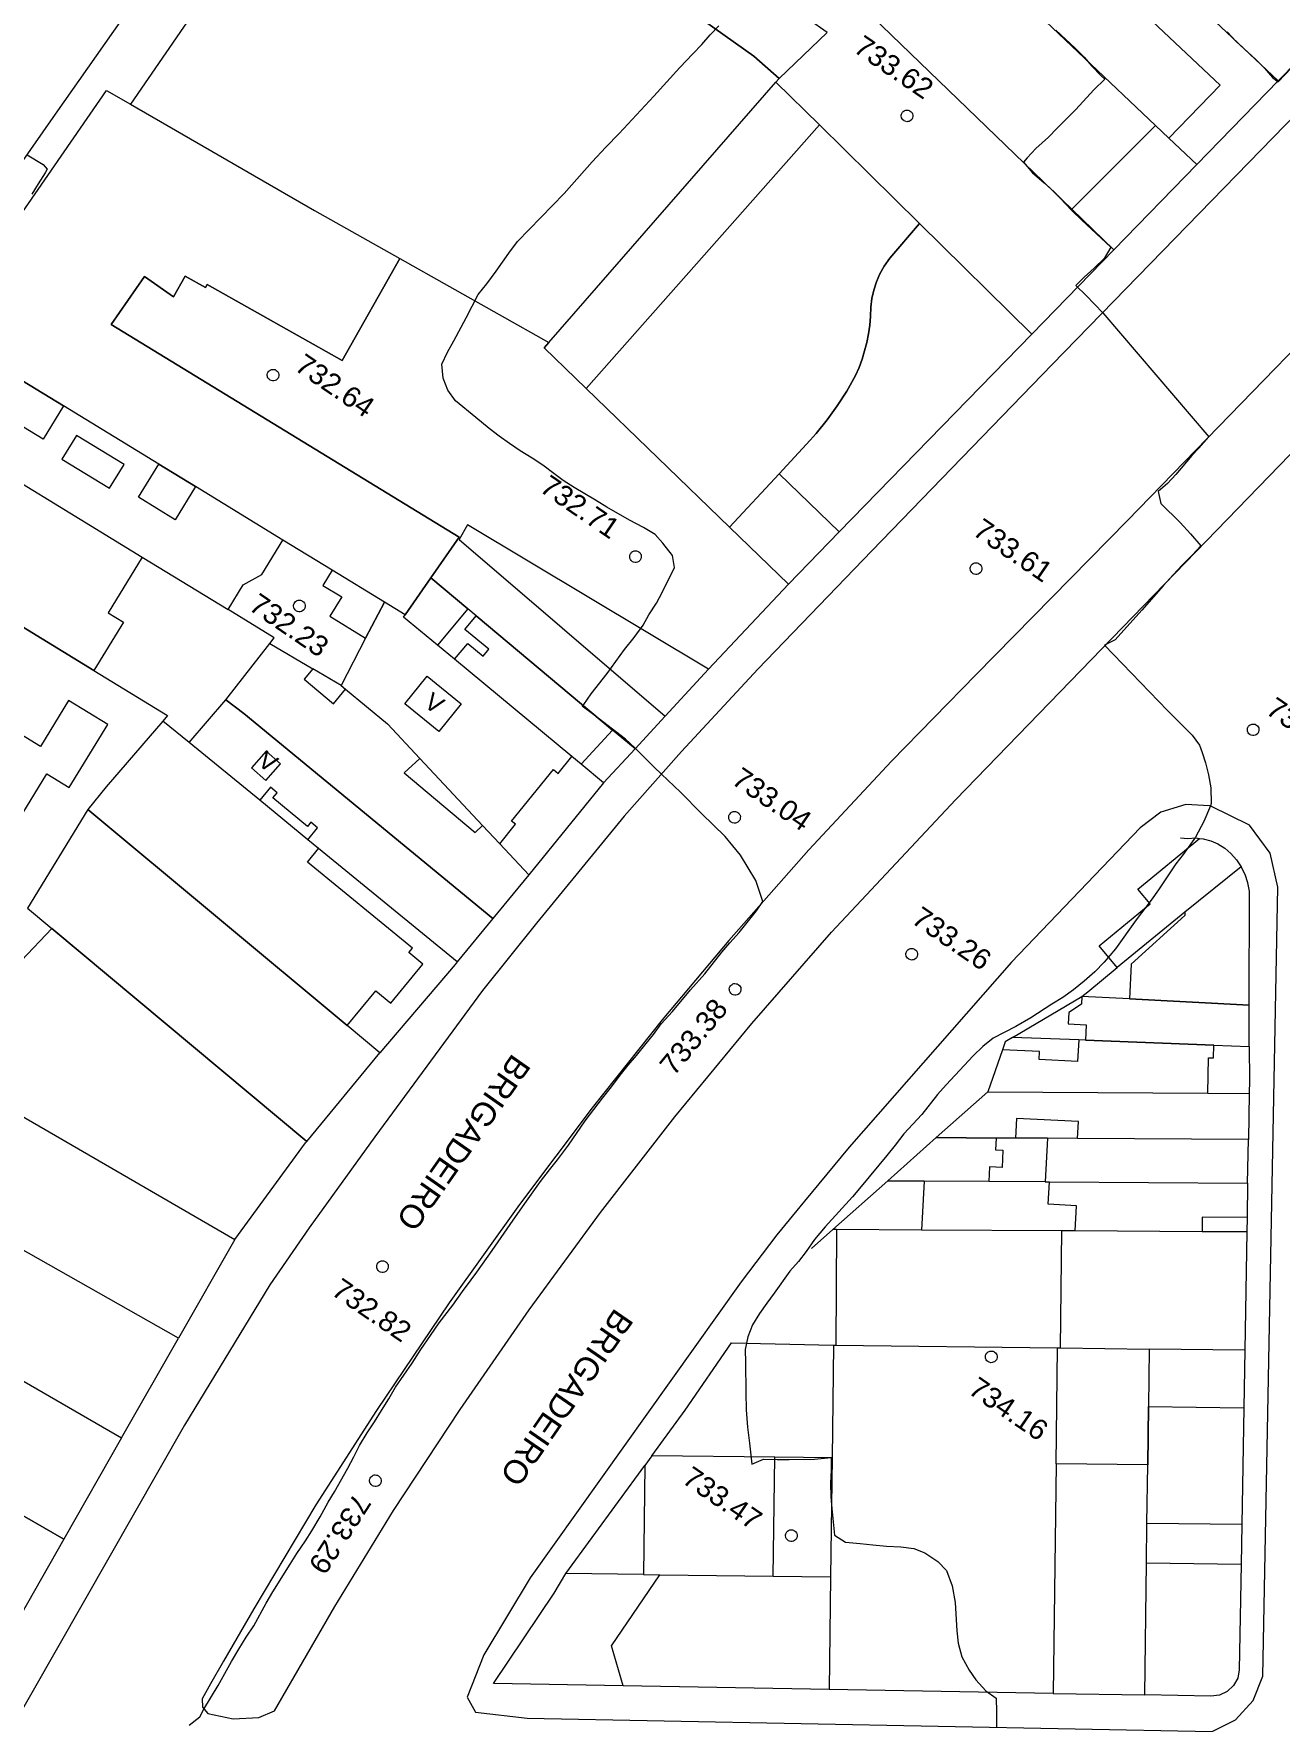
# Model space of a CAD drawing. Header units: metres. Extents: x 322294 to 7190115, y 7390841 to 10157759.
# Drawn here: x 323092.1 to 323199, y 7393478 to 7393622.8 of the extents above; entities that cross this region are included whole.
import ezdxf
from ezdxf.enums import TextEntityAlignment as Align

# ---------------------------------------------------------------- set-up
doc = ezdxf.new("R2010")
doc.units = ezdxf.units.M
doc.layers.get('0').update_dxf_attribs({"lineweight": 18})
for name, color, linetype, lineweight in [('100_SIST_VIARIO_MEIO_FIO', 1, 'Continuous', 18), ('108_SEP_FIS_CANT_CENT_ILHA', 7, 'Continuous', 18), ('144_P_DUPLA_ASF_TOP', 7, 'Continuous', 18), ('206_MURO_E_MURO_ARRIMO', 7, 'Continuous', 18), ('214_PROJ_BEIRAL_EDIF', 10, 'Continuous', 18), ('600_CURVA_MESTRA', 14, 'Continuous', 18), ('604_CURVA_INTERM', 7, 'Continuous', 18), ('606_PTO_COTADO', 7, 'Continuous', 18), ('608_PTO_COTADO_INTERVIA', 1, 'Continuous', 18)]:
    doc.layers.add(name, color=color, linetype=linetype, lineweight=lineweight)
doc.styles.add('Style-Arial', font='arial.ttf', dxfattribs={"height": 1.75})

# ---------------------------------------------------------------- blocks, each defined once
blk = doc.blocks.new('SP09')
at = {"color": 0, "linetype": 'Continuous'}
blk.add_lwpolyline([(-0.03, -0.51), (-0.14, -0.49), (-0.24, -0.46), (-0.31, -0.42), (-0.35, -0.39), (-0.42, -0.31), (-0.47, -0.24), (-0.51, -0.15), (-0.52, -0.09), (-0.52, 0.03), (-0.51, 0.11), (-0.48, 0.2), (-0.44, 0.27), (-0.4, 0.33), (-0.32, 0.39), (-0.23, 0.44), (-0.15, 0.48), (-0.1, 0.48), (-0.03, 0.48), (0.08, 0.48), (0.19, 0.44), (0.27, 0.4), (0.35, 0.32), (0.41, 0.23), (0.46, 0.11), (0.48, 0.03), (0.48, -0.03), (0.47, -0.08), (0.44, -0.21), (0.38, -0.3), (0.31, -0.38), (0.23, -0.44), (0.1, -0.49), (0.02, -0.51)], close=True, dxfattribs=at)
blk = doc.blocks.new('SP10')
at = {"color": 0, "linetype": 'Continuous'}
blk.add_lwpolyline([(-0.03, -0.51), (-0.14, -0.49), (-0.24, -0.46), (-0.31, -0.42), (-0.35, -0.39), (-0.42, -0.31), (-0.47, -0.24), (-0.51, -0.15), (-0.52, -0.09), (-0.52, 0.03), (-0.51, 0.11), (-0.48, 0.2), (-0.44, 0.27), (-0.4, 0.33), (-0.32, 0.39), (-0.23, 0.44), (-0.15, 0.48), (-0.1, 0.48), (-0.03, 0.48), (0.08, 0.48), (0.19, 0.44), (0.27, 0.4), (0.35, 0.32), (0.41, 0.23), (0.46, 0.11), (0.48, 0.03), (0.48, -0.03), (0.47, -0.08), (0.44, -0.21), (0.38, -0.3), (0.31, -0.38), (0.23, -0.44), (0.1, -0.49), (0.02, -0.51)], close=True, dxfattribs=at)

msp = doc.modelspace()

# ---------------------------------------------------------------- linework, layer by layer
at = {"layer": '100_SIST_VIARIO_MEIO_FIO'}
for points in [[(323054.462, 7393559.412), (323093.935, 7393615.931), (323139.092, 7393680.227), (323184.317, 7393745.049)], [(323258.351, 7393695.575), (323256.607, 7393691.051), (323254.512, 7393686.31), (323250.739, 7393679.084), (323246.75, 7393671.973), (323242.473, 7393665.032), (323237.915, 7393658.275), (323233.084, 7393651.714), (323227.988, 7393645.358), (323222.637, 7393639.221), (323208.856, 7393624.726), (323179.408, 7393594.451), (323163.933, 7393578.486), (323154.176, 7393568.33), (323147.62, 7393561.277), (323142.703, 7393555.734), (323135.191, 7393546.557), (323130.546, 7393540.781), (323121.322, 7393528.243), (323115.687, 7393520.427), (323112.305, 7393515.558), (323104.992, 7393503.523), (323076.703, 7393453.953)]]:
    msp.add_lwpolyline(points, dxfattribs=at)
msp.add_lwpolyline([(323192.899, 7393556.622), (323190.856, 7393556.735), (323188.714, 7393556.088), (323186.943, 7393554.721), (323175.922, 7393543.22), (323161.985, 7393527.355), (323158.162, 7393522.73), (323155.794, 7393519.823), (323152.733, 7393515.813), (323134.654, 7393490.434), (323130.66, 7393483.81), (323129.23, 7393480.178), (323129.941, 7393478.906), (323134.388, 7393478.393), (323193.123, 7393477.237), (323195.117, 7393478.253), (323196.625, 7393479.906), (323197.454, 7393481.985), (323198.739, 7393549.653), (323198.105, 7393552.563), (323196.335, 7393554.957), (323193.013, 7393556.6)], close=True, dxfattribs=at)
at = {"layer": '108_SEP_FIS_CANT_CENT_ILHA'}
msp.add_lwpolyline([(323203.402, 7393599.161), (323185.867, 7393581.075), (323172.871, 7393567.873), (323165.614, 7393560.456), (323158.548, 7393552.856), (323151.68, 7393545.077), (323145.953, 7393538.271), (323139.955, 7393530.73), (323133.722, 7393522.434), (323127.691, 7393513.989), (323121.458, 7393504.782), (323116.251, 7393496.674), (323110.949, 7393487.756), (323108.355, 7393483.264), (323107.242, 7393481.339), (323106.521, 7393480.047), (323106.532, 7393479.321), (323106.995, 7393478.776), (323109.169, 7393478.336), (323111.385, 7393478.441), (323112.714, 7393479.007), (323117.904, 7393487.974), (323122.931, 7393496.194), (323128.627, 7393504.867), (323134.545, 7393513.391), (323140.681, 7393521.76), (323147.048, 7393529.955), (323153.648, 7393537.963), (323160.473, 7393545.779), (323171.106, 7393557.146), (323205.149, 7393592.268)], dxfattribs=at)
at = {"layer": '206_MURO_E_MURO_ARRIMO'}
for p, q in [((323198.778, 7393618.78), (323205.725, 7393625.92)), ((323191.796, 7393611.605), (323198.778, 7393618.78)), ((323184.688, 7393604.299), (323191.796, 7393611.605)), ((323177.66, 7393597.076), (323184.688, 7393604.299)), ((323156.793, 7393575.63), (323161.15, 7393580.109)), ((323143.631, 7393561.512), (323140.936, 7393558.588)), ((323140.936, 7393558.588), (323134.524, 7393550.705)), ((323190.412, 7393553.873), (323191.029, 7393553.831)), ((323191.029, 7393553.831), (323191.688, 7393553.866)), ((323191.688, 7393553.866), (323192.032, 7393553.83)), ((323128.223, 7393543.027), (323121.76, 7393535.432)), ((323128.39, 7393543.231), (323128.223, 7393543.027)), ((323196.282, 7393535.993), (323196.315, 7393533.06)), ((323196.315, 7393533.06), (323196.296, 7393531.95)), ((323196.112, 7393521.307), (323196.09, 7393520.076)), ((323196.09, 7393520.076), (323195.915, 7393509.94)), ((323195.915, 7393509.94), (323195.83, 7393505.004)), ((323137.704, 7393490.779), (323144.462, 7393500.046)), ((323195.656, 7393494.991), (323195.598, 7393491.602)), ((323136.703, 7393489.108), (323137.704, 7393490.779)), ((323131.486, 7393481.346), (323136.703, 7393489.108)), ((323142.611, 7393481.153), (323131.486, 7393481.346)), ((323179.493, 7393480.515), (323160.284, 7393480.847))]:
    msp.add_line(p, q, dxfattribs=at)
for points in [[(323187.495, 7393629.452), (323198.778, 7393618.78)], [(323189.418, 7393613.862), (323191.796, 7393611.605)], [(323184.688, 7393604.299), (323181.092, 7393607.77)], [(323112.305, 7393570.547), (323112.682, 7393571.033), (323108.733, 7393573.448)], [(323118.428, 7393566.936), (323115.997, 7393568.37)], [(323140.936, 7393558.588), (323139.005, 7393560.189)], [(323181.948, 7393540.27), (323182.471, 7393540.678), (323184.987, 7393542.744)], [(323176.013, 7393536.761), (323181.948, 7393540.27)], [(323176.013, 7393536.761), (323175.376, 7393536.374), (323175.144, 7393535.71)], [(323181.678, 7393536.547), (323176.013, 7393536.761)], [(323178.995, 7393528.108), (323176.265, 7393528.124)], [(323178.8, 7393524.379), (323173.963, 7393524.408)], [(323158.758, 7393518.651), (323160.603, 7393520.29)], [(323181.371, 7393520.165), (323180.225, 7393520.172)], [(323196.09, 7393520.076), (323192.261, 7393520.099)], [(323160.647, 7393510.374), (323160.844, 7393510.372)], [(323195.915, 7393509.94), (323187.713, 7393510.041)], [(323160.528, 7393500.7), (323160.403, 7393490.499)], [(323144.347, 7393490.697), (323137.704, 7393490.779)]]:
    msp.add_lwpolyline(points, dxfattribs=at)
at = {"layer": '214_PROJ_BEIRAL_EDIF'}
for points in [[(323145.284, 7393627.066), (323142.669, 7393628.971), (323120.07, 7393645.438), (323100.36, 7393616.782), (323116.136, 7393607.683), (323123.453, 7393603.558), (323136.229, 7393596.356), (323155.713, 7393618.682), (323155.982, 7393618.99), (323153.83, 7393620.897), (323149.602, 7393623.919)], [(323187.495, 7393629.452), (323179.659, 7393636.864), (323177.083, 7393639.3), (323170.115, 7393632.433), (323169.991, 7393632.301), (323188.264, 7393614.958), (323189.418, 7393613.862), (323193.792, 7393618.421), (323185.085, 7393626.652)], [(323155.982, 7393618.99), (323160.107, 7393622.92), (323158.492, 7393624.087), (323159.637, 7393625.277), (323149.436, 7393632.741), (323145.284, 7393627.066), (323149.602, 7393623.919), (323153.83, 7393620.897)], [(323166.813, 7393628.933), (323169.991, 7393632.301), (323188.264, 7393614.958), (323181.092, 7393607.77), (323163.168, 7393625.071), (323165.293, 7393627.322), (323165.885, 7393626.706), (323166.852, 7393627.569), (323167.936, 7393626.49), (323168.581, 7393627.202)], [(323136.229, 7393596.356), (323155.713, 7393618.682), (323159.444, 7393615.009), (323139.435, 7393592.416), (323135.831, 7393595.901)], [(323117.675, 7393576.827), (323113.444, 7393579.414), (323105.953, 7393583.995), (323102.792, 7393585.928), (323094.626, 7393590.922), (323091.125, 7393593.063), (323084.067, 7393597.379), (323098.3, 7393617.971), (323100.36, 7393616.782), (323116.136, 7393607.683), (323123.453, 7393603.558), (323118.522, 7393594.811), (323106.952, 7393601.333), (323106.796, 7393601.057), (323105.048, 7393602.043), (323104.054, 7393600.279), (323101.576, 7393602.008), (323098.71, 7393597.898), (323128.551, 7393579.666), (323126.116, 7393576.158), (323123.926, 7393573.003), (323122.141, 7393574.095)], [(323168.018, 7393606.569), (323165.471, 7393603.58), (323164.998, 7393602.907), (323164.633, 7393602.252), (323164.335, 7393601.564), (323164.105, 7393600.85), (323163.948, 7393600.117), (323163.863, 7393599.372), (323163.831, 7393598.574), (323163.762, 7393597.827), (323163.653, 7393597.085), (323163.506, 7393596.35), (323163.321, 7393595.623), (323163.098, 7393594.907), (323162.839, 7393594.203), (323162.543, 7393593.514), (323161.784, 7393592.187), (323160.971, 7393590.926), (323160.094, 7393589.709), (323159.154, 7393588.541), (323158.662, 7393587.975), (323155.989, 7393585.1), (323151.728, 7393580.528), (323139.435, 7393592.416), (323159.444, 7393615.009)], [(323168.018, 7393606.569), (323177.66, 7393597.076), (323161.15, 7393580.109), (323155.989, 7393585.1), (323158.662, 7393587.975), (323159.154, 7393588.541), (323160.094, 7393589.709), (323160.971, 7393590.926), (323161.784, 7393592.187), (323162.543, 7393593.514), (323162.839, 7393594.203), (323163.098, 7393594.907), (323163.321, 7393595.623), (323163.506, 7393596.35), (323163.653, 7393597.085), (323163.762, 7393597.827), (323163.831, 7393598.574), (323163.863, 7393599.372), (323163.948, 7393600.117), (323164.105, 7393600.85), (323164.335, 7393601.564), (323164.633, 7393602.252), (323164.998, 7393602.907), (323165.471, 7393603.58)], [(323141.706, 7393563.122), (323130.008, 7393572.904), (323129.288, 7393573.506), (323126.116, 7393576.158), (323128.551, 7393579.666), (323098.71, 7393597.898), (323101.576, 7393602.008), (323104.054, 7393600.279), (323105.048, 7393602.043), (323106.796, 7393601.057), (323106.952, 7393601.333), (323118.522, 7393594.811), (323123.453, 7393603.558), (323136.229, 7393596.356), (323135.831, 7393595.901), (323139.435, 7393592.416), (323151.728, 7393580.528), (323156.793, 7393575.63), (323149.925, 7393568.343), (323129.272, 7393580.705), (323128.542, 7393579.448), (323146.214, 7393564.316), (323143.631, 7393561.512)], [(323091.125, 7393593.063), (323084.067, 7393597.379), (323081.143, 7393593.148), (323081.9, 7393592.685), (323080.642, 7393590.627), (323083.981, 7393588.585), (323101.38, 7393577.944), (323108.733, 7393573.448), (323110.022, 7393575.556), (323111.642, 7393576.468), (323113.444, 7393579.414), (323105.953, 7393583.995), (323104.211, 7393581.145), (323101.05, 7393583.079), (323102.792, 7393585.928), (323094.626, 7393590.922), (323092.88, 7393588.067), (323089.379, 7393590.208)], [(323091.125, 7393593.063), (323094.626, 7393590.922), (323092.88, 7393588.067), (323089.379, 7393590.208)], [(323097.224, 7393568.223), (323087.078, 7393574.423), (323078.519, 7393579.653), (323083.981, 7393588.585), (323101.38, 7393577.944), (323098.464, 7393573.176), (323099.766, 7393572.38)], [(323099.819, 7393585.881), (323095.729, 7393588.382), (323094.492, 7393586.359), (323098.582, 7393583.858)], [(323102.792, 7393585.928), (323105.953, 7393583.995), (323104.211, 7393581.145), (323101.05, 7393583.079)], [(323146.214, 7393564.316), (323149.925, 7393568.343), (323129.272, 7393580.705), (323128.542, 7393579.448)], [(323120.536, 7393571), (323122.141, 7393574.095), (323117.675, 7393576.827), (323116.877, 7393575.522), (323118.481, 7393574.542), (323117.464, 7393572.878)], [(323123.926, 7393573.003), (323126.116, 7393576.158), (323129.288, 7393573.506), (323126.692, 7393570.402), (323123.791, 7393572.808)], [(323096.719, 7393556.306), (323091.531, 7393547.848), (323093.622, 7393546.102), (323088.39, 7393540.612), (323083.509, 7393543.53), (323093.188, 7393559.368), (323095.123, 7393558.186), (323098.422, 7393563.585), (323095.059, 7393565.639), (323092.664, 7393561.719), (323082.944, 7393567.659), (323087.078, 7393574.423), (323097.224, 7393568.223), (323103.557, 7393564.353), (323103.155, 7393563.887), (323098.287, 7393558.249)], [(323120.536, 7393571), (323118.428, 7393566.936), (323118.805, 7393566.624), (323122.405, 7393563.639), (323125.167, 7393560.692), (323130.56, 7393554.936), (323132.027, 7393553.369), (323133.381, 7393555.035), (323133.044, 7393555.309), (323136.631, 7393559.723), (323137.033, 7393559.396), (323138.213, 7393560.847), (323128.162, 7393569.182), (323126.692, 7393570.402), (323123.791, 7393572.808), (323123.926, 7393573.003), (323122.141, 7393574.095)], [(323130.008, 7393572.904), (323141.706, 7393563.122), (323139.005, 7393560.189), (323138.213, 7393560.847), (323128.162, 7393569.182), (323129.301, 7393570.544), (323130.604, 7393569.455), (323131.093, 7393570.04), (323129.045, 7393571.752)], [(323115.997, 7393568.37), (323115.251, 7393567.47), (323117.773, 7393565.38), (323118.805, 7393566.624), (323122.405, 7393563.639), (323125.167, 7393560.692), (323123.838, 7393559.447), (323129.931, 7393554.346), (323130.56, 7393554.936), (323132.027, 7393553.369), (323134.524, 7393550.705), (323131.45, 7393546.959), (323110.095, 7393564.528), (323108.553, 7393565.709), (323112.305, 7393570.547)], [(323125.805, 7393567.73), (323128.723, 7393565.359), (323126.803, 7393562.997), (323123.886, 7393565.368)], [(323111.45, 7393557.097), (323105.393, 7393562.055), (323108.553, 7393565.709), (323110.095, 7393564.528), (323131.45, 7393546.959), (323128.39, 7393543.231), (323116.499, 7393552.964), (323115.582, 7393553.715), (323116.418, 7393554.737), (323115.846, 7393555.205), (323115.56, 7393554.855), (323112.58, 7393557.294), (323112.949, 7393557.745), (323112.368, 7393558.22)], [(323116.499, 7393552.964), (323115.582, 7393553.715), (323111.45, 7393557.097), (323105.393, 7393562.055), (323103.155, 7393563.887), (323098.287, 7393558.249), (323096.719, 7393556.306), (323118.95, 7393537.775), (323121.394, 7393540.76), (323122.698, 7393539.693), (323125.445, 7393543.048), (323124.241, 7393544.033), (323124.56, 7393544.422), (323115.546, 7393551.801)], [(323112.003, 7393561.302), (323110.744, 7393559.878), (323111.972, 7393558.791), (323113.232, 7393560.215)], [(323118.95, 7393537.775), (323096.719, 7393556.306), (323091.531, 7393547.848), (323093.622, 7393546.102), (323115.481, 7393527.843), (323121.76, 7393535.432)], [(323190.79, 7393547.509), (323184.987, 7393542.744), (323183.438, 7393544.628), (323187.79, 7393548.204), (323186.74, 7393549.481), (323192.032, 7393553.83), (323192.348, 7393553.797), (323192.995, 7393553.623), (323193.616, 7393553.349), (323194.2, 7393552.979), (323194.733, 7393552.522), (323195.207, 7393551.987), (323195.603, 7393551.395)], [(323190.79, 7393547.509), (323190.775, 7393547.214), (323186.183, 7393543.05), (323186.027, 7393540.058), (323196.296, 7393539.523), (323196.335, 7393549.288), (323196.181, 7393550.02), (323195.938, 7393550.723), (323195.603, 7393551.395)], [(323088.39, 7393540.612), (323082.826, 7393534.775), (323109.313, 7393519.43), (323115.38, 7393527.72), (323115.481, 7393527.843), (323093.622, 7393546.102)], [(323186.027, 7393540.058), (323181.948, 7393540.27), (323181.914, 7393539.625), (323180.823, 7393538.908), (323180.771, 7393537.927), (323182.328, 7393537.846), (323182.259, 7393536.525), (323193.249, 7393536.108), (323196.282, 7393535.993), (323196.296, 7393539.523)], [(323175.144, 7393535.71), (323173.881, 7393532.086), (323192.757, 7393531.972), (323192.794, 7393535.012), (323193.235, 7393535.007), (323193.249, 7393536.108), (323182.259, 7393536.525), (323181.678, 7393536.547), (323181.582, 7393534.709), (323178.288, 7393534.88), (323178.322, 7393535.544)], [(323082.373, 7393534.134), (323082.826, 7393534.775), (323109.313, 7393519.43), (323104.494, 7393510.976), (323077.028, 7393526.525), (323078.903, 7393529.131)], [(323181.57, 7393528.092), (323181.646, 7393529.543), (323176.353, 7393529.819), (323176.265, 7393528.124), (323174.592, 7393528.134), (323169.468, 7393528.165), (323173.881, 7393532.086), (323192.757, 7393531.972), (323196.296, 7393531.95), (323196.228, 7393528.004)], [(323174.592, 7393528.134), (323174.538, 7393527.114), (323175.18, 7393527.08), (323175.103, 7393525.603), (323174.028, 7393525.659), (323173.963, 7393524.408), (323168.416, 7393524.441), (323165.297, 7393524.46), (323169.468, 7393528.165)], [(323181.57, 7393528.092), (323178.995, 7393528.108), (323178.8, 7393524.379), (323179.159, 7393524.376), (323196.163, 7393524.274), (323196.228, 7393528.004)], [(323075.422, 7393524.294), (323071.421, 7393518.729), (323099.612, 7393502.412), (323104.494, 7393510.976), (323077.028, 7393526.525)], [(323160.904, 7393520.289), (323160.603, 7393520.29), (323165.297, 7393524.46), (323168.416, 7393524.441), (323168.197, 7393520.245)], [(323179.159, 7393524.376), (323196.163, 7393524.274), (323196.112, 7393521.307), (323192.276, 7393521.354), (323192.261, 7393520.099), (323181.371, 7393520.165), (323181.484, 7393522.331), (323179.059, 7393522.458)], [(323179.857, 7393510.138), (323180.102, 7393510.135), (323180.225, 7393520.172), (323168.197, 7393520.245), (323160.904, 7393520.289), (323160.844, 7393510.372)], [(323067.857, 7393513.502), (323068.057, 7393513.794), (323071.421, 7393518.729), (323099.612, 7393502.412), (323094.661, 7393493.727), (323067.655, 7393509.276), (323069.686, 7393512.256)], [(323064.566, 7393508.322), (323065.794, 7393510.347), (323067.655, 7393509.276), (323094.661, 7393493.727), (323089.612, 7393484.87), (323060.465, 7393501.58), (323063.052, 7393505.827)], [(323155.612, 7393500.76), (323145.077, 7393500.89), (323147.926, 7393504.797), (323151.903, 7393510.583), (323160.647, 7393510.374), (323160.528, 7393500.7)], [(323180.102, 7393510.135), (323187.713, 7393510.041), (323187.652, 7393505.105), (323187.59, 7393500.102), (323179.735, 7393500.198), (323179.857, 7393510.138)], [(323187.59, 7393500.102), (323187.652, 7393505.105), (323195.83, 7393505.004), (323195.656, 7393494.991), (323187.528, 7393495.091)], [(323145.759, 7393490.68), (323155.486, 7393490.56), (323155.612, 7393500.76), (323145.077, 7393500.89), (323144.462, 7393500.046), (323144.347, 7393490.697)], [(323187.528, 7393495.091), (323187.59, 7393500.102), (323179.735, 7393500.198), (323179.493, 7393480.515), (323187.346, 7393480.379), (323187.486, 7393491.702)], [(323195.598, 7393491.602), (323195.441, 7393482.54), (323195.308, 7393481.827), (323194.954, 7393481.184), (323194.417, 7393480.68), (323193.749, 7393480.365), (323193.017, 7393480.281), (323187.346, 7393480.379), (323187.486, 7393491.702)], [(323145.759, 7393490.68), (323155.486, 7393490.56), (323160.403, 7393490.499), (323160.284, 7393480.847), (323142.611, 7393481.153), (323141.623, 7393484.602)]]:
    msp.add_lwpolyline(points, close=True, dxfattribs=at)
at = {"layer": '600_CURVA_MESTRA', "elevation": 735}
msp.add_lwpolyline([(323194.392, 7393623.003), (323195.19, 7393622.158), (323196.855, 7393620.615), (323197.607, 7393619.872), (323198.29, 7393619.073), (323198.773, 7393618.69), (323200.509, 7393620.536), (323202.051, 7393622.128), (323202.765, 7393622.872)], dxfattribs=at)
at = {"layer": '604_CURVA_INTERM', "elevation": 733, "flags": 128}
msp.add_lwpolyline([(323105.393, 7393477.794), (323106.314, 7393478.489), (323106.66, 7393479.17), (323107.876, 7393481.186), (323109.039, 7393483.242), (323109.66, 7393484.3), (323110.296, 7393485.336), (323110.956, 7393486.311), (323112.013, 7393488.258), (323112.57, 7393489.216), (323114.073, 7393491.587), (323114.647, 7393492.518), (323115.372, 7393493.591), (323115.93, 7393494.451), (323116.632, 7393495.661), (323117.326, 7393496.906), (323117.854, 7393497.805), (323118.997, 7393499.818), (323119.516, 7393500.809), (323119.994, 7393501.772), (323120.658, 7393502.842), (323121.288, 7393503.8), (323121.887, 7393504.765), (323122.532, 7393505.756), (323123.102, 7393506.781), (323124.511, 7393508.841), (323125.267, 7393509.996), (323126.089, 7393511.199), (323126.828, 7393512.274), (323128.013, 7393513.791), (323128.853, 7393514.962), (323129.59, 7393515.985), (323130.063, 7393516.624), (323131.378, 7393518.488), (323132.933, 7393520.706), (323134.175, 7393522.52), (323135.531, 7393524.393), (323136.294, 7393525.398), (323136.996, 7393526.263), (323137.928, 7393527.517), (323139.369, 7393529.605), (323140.104, 7393530.578), (323140.855, 7393531.54), (323141.626, 7393532.533), (323142.346, 7393533.516), (323143.048, 7393534.375), (323143.771, 7393535.197), (323144.594, 7393536.231), (323145.228, 7393537.024), (323145.884, 7393537.914), (323146.843, 7393538.983), (323148.396, 7393540.851), (323149.612, 7393542.227), (323151.077, 7393544.066), (323151.774, 7393544.884), (323152.557, 7393545.765), (323154.059, 7393547.625), (323154.598, 7393548.425), (323153.978, 7393550.223), (323152.665, 7393552.38), (323151.357, 7393554.002), (323149.325, 7393555.973), (323147.524, 7393557.798), (323145.896, 7393559.334), (323145.268, 7393559.946), (323143.623, 7393561.581), (323142.805, 7393562.335), (323140.113, 7393564.428), (323139.105, 7393565.152), (323139.239, 7393565.295), (323139.885, 7393566.21), (323141.237, 7393567.953), (323142.738, 7393570.026), (323143.551, 7393571.047), (323144.325, 7393572.11), (323144.83, 7393573.004), (323145.461, 7393574.009), (323145.979, 7393574.967), (323147.017, 7393577.053), (323146.854, 7393578.087), (323146.027, 7393579.143), (323145.354, 7393579.897), (323144.347, 7393580.486), (323143.159, 7393581.126), (323141.205, 7393582.24), (323140.247, 7393582.843), (323138.418, 7393583.905), (323137.485, 7393584.522), (323136.66, 7393585.107), (323135.721, 7393585.828), (323134.811, 7393586.426), (323133.784, 7393587.072), (323132.865, 7393587.68), (323131.982, 7393588.324), (323131.124, 7393588.977), (323129.992, 7393589.921), (323128.228, 7393591.339), (323127.573, 7393592.261), (323127.179, 7393593.301), (323127.079, 7393594.494), (323127.557, 7393595.518), (323128.099, 7393596.487), (323129.151, 7393598.457), (323130.19, 7393600.469), (323130.929, 7393601.369), (323131.734, 7393602.474), (323132.802, 7393604.01), (323133.559, 7393605.007), (323137.547, 7393609.141), (323139.967, 7393611.842), (323141.117, 7393613.087), (323142.274, 7393614.271), (323145.25, 7393617.471), (323147.477, 7393619.925), (323148.576, 7393621.094), (323149.352, 7393621.891), (323150.072, 7393622.725), (323150.832, 7393623.506)], dxfattribs=at)
at = {"layer": '604_CURVA_INTERM'}
for points, elevation in [([(323179.714, 7393623.128), (323181.374, 7393621.598), (323182.151, 7393620.831), (323182.803, 7393620.051), (323183.607, 7393619.215), (323183.916, 7393618.921), (323182.964, 7393618.018), (323181.416, 7393616.318), (323179.833, 7393614.724), (323179.085, 7393613.96), (323178.011, 7393612.998), (323177.248, 7393612.176), (323176.943, 7393611.811), (323177.728, 7393610.889), (323178.724, 7393610.03), (323179.576, 7393609.263), (323181.092, 7393607.68), (323181.94, 7393606.834), (323184.42, 7393604.537), (323183.852, 7393603.56), (323183.006, 7393602.716), (323182.147, 7393601.943), (323181.421, 7393601.232), (323182.303, 7393600.373), (323183.744, 7393598.908), (323192.844, 7393588.267), (323191.989, 7393587.298), (323191.383, 7393586.656), (323189.996, 7393585.025), (323189.295, 7393584.268), (323188.479, 7393583.57), (323188.731, 7393582.539), (323190.362, 7393580.91), (323191.257, 7393579.947), (323192.151, 7393578.908), (323191.42, 7393578.136), (323190.553, 7393577.269), (323189.766, 7393576.439), (323188.93, 7393575.49), (323187.09, 7393573.401), (323184.808, 7393570.846), (323183.894, 7393570.385), (323189.279, 7393564.781), (323191.4, 7393562.689), (323192.027, 7393561.83), (323192.262, 7393561.204), (323192.556, 7393560.313), (323192.806, 7393559.291), (323192.999, 7393558.159), (323193.031, 7393556.809), (323192.978, 7393556.617), (323192.408, 7393555.275), (323191.685, 7393553.945), (323190.62, 7393552.447), (323190.011, 7393551.641), (323188.512, 7393549.425), (323187.896, 7393548.542), (323186.604, 7393546.83), (323184.83, 7393544.366), (323183.847, 7393543.201), (323183.063, 7393542.397), (323182.15, 7393541.594), (323181.237, 7393540.85), (323180.305, 7393540.183), (323179.369, 7393539.619), (323177.578, 7393538.451), (323176.278, 7393537.711), (323174.329, 7393536.685), (323173.463, 7393535.97), (323172.629, 7393535.169), (323170.304, 7393532.691), (323169.57, 7393531.861), (323168.229, 7393530.137), (323166.684, 7393528.504), (323165.93, 7393527.52), (323165.219, 7393526.628), (323163.023, 7393523.981), (323162.275, 7393523.087), (323159.929, 7393520.516), (323159.024, 7393519.443), (323158.314, 7393518.395), (323157.644, 7393517.557), (323156.909, 7393516.714), (323155.577, 7393514.837), (323154.927, 7393513.964), (323154.301, 7393513.082), (323153.71, 7393512.121), (323153.319, 7393511.081), (323153.069, 7393509.99), (323153.113, 7393508.886), (323153.136, 7393506.313), (323153.168, 7393504.823), (323153.289, 7393503.342), (323153.439, 7393501.965), (323153.655, 7393500.174), (323154.651, 7393500.607), (323155.823, 7393500.556), (323156.85, 7393500.553), (323159.029, 7393500.599), (323160.437, 7393500.728), (323160.438, 7393499.688), (323160.403, 7393498.551), (323160.43, 7393497.374), (323160.509, 7393496.351), (323160.734, 7393494.082), (323161.674, 7393493.472), (323162.949, 7393493.367), (323164.028, 7393493.246), (323165.183, 7393493.142), (323166.416, 7393493.081), (323167.546, 7393492.946), (323168.488, 7393492.574), (323169.596, 7393491.829), (323170.341, 7393491.049), (323170.821, 7393489.724), (323171.089, 7393488.299), (323171.215, 7393485.871), (323171.338, 7393484.804), (323171.656, 7393483.633), (323172.282, 7393482.506), (323172.865, 7393481.672), (323173.705, 7393480.732), (323174.598, 7393480.114), (323174.628, 7393478.94), (323174.628, 7393477.601)], 734), ([(323091.504, 7393612.45), (323092.873, 7393611.621), (323093.237, 7393611.206), (323093.061, 7393610.897), (323092.45, 7393609.965), (323091.904, 7393609.067)], 732)]:
    msp.add_lwpolyline(points, dxfattribs=dict(at, elevation=elevation))

# ---------------------------------------------------------------- block references
at = {"layer": '606_PTO_COTADO', "rotation": 325.5688295630279}
for p in [(323166.984, 7393615.777, 733.62), (323112.619, 7393593.546, 732.645), (323143.702, 7393577.981, 732.715), (323172.902, 7393576.954, 733.61), (323114.878, 7393573.75, 732.235), (323152.194, 7393555.628, 733.04), (323167.386, 7393543.89, 733.265), (323152.242, 7393540.872, 733.385), (323122.007, 7393517.104, 732.825), (323174.203, 7393509.362, 734.165), (323121.397, 7393498.74, 733.28), (323157.063, 7393494.032, 733.475)]:
    msp.add_blockref('SP09', p, dxfattribs=at)
at = {"layer": '608_PTO_COTADO_INTERVIA', "rotation": 325.5688295630279}
msp.add_blockref('SP10', (323196.661, 7393563.13, 734.09), dxfattribs=at)

# ---------------------------------------------------------------- texts
at = {"layer": '144_P_DUPLA_ASF_TOP', "style": 'Style-Arial'}
for rotation, p in [(234.94663, (323133.968, 7393534.894)), (235.37401, (323142.766, 7393513.07))]:
    msp.add_text('BRIGADEIRO', height=2, rotation=rotation, dxfattribs=at).set_placement(p, align=Align.MIDDLE_LEFT)
at = {"layer": '214_PROJ_BEIRAL_EDIF', "style": 'Style-Arial'}
for p in [(323125.424, 7393565.193), (323111.162, 7393560.188)]:
    msp.add_text('V', height=1.5, rotation=325.56883, dxfattribs=at).set_placement(p)
at = {"layer": '606_PTO_COTADO', "style": 'Style-Arial'}
for s, rotation, p in [('733.62', 325.56883, (323165.833, 7393619.964, 733.62)), ('732.64', 325.56883, (323117.908, 7393592.664, 732.645)), ('732.71', 325.56883, (323138.925, 7393582.26, 732.715)), ('733.61', 325.56883, (323176.055, 7393578.541, 733.61)), ('732.23', 325.56883, (323113.984, 7393572.116, 732.235)), ('733.04', 325.56883, (323155.379, 7393557.193, 733.04)), ('733.26', 325.56883, (323170.801, 7393545.253, 733.265)), ('733.38', 50.74589, (323148.65, 7393536.823, 733.385)), ('732.82', 325.56883, (323121.065, 7393513.382, 732.825)), ('734.16', 325.56883, (323175.67, 7393504.915, 734.165)), ('733.47', 325.56883, (323151.134, 7393497.245, 733.475)), ('733.29', 237.19072, (323118.329, 7393494.178, 733.28))]:
    msp.add_text(s, height=1.75, rotation=rotation, dxfattribs=at).set_placement(p, align=Align.MIDDLE_CENTER)
at = {"layer": '608_PTO_COTADO_INTERVIA', "style": 'Style-Arial'}
msp.add_text('734.10', height=1.75, rotation=325.56883, dxfattribs=at).set_placement((323201.188, 7393563.204, 734.09), align=Align.MIDDLE_CENTER)

doc.saveas('drawing.dxf')
